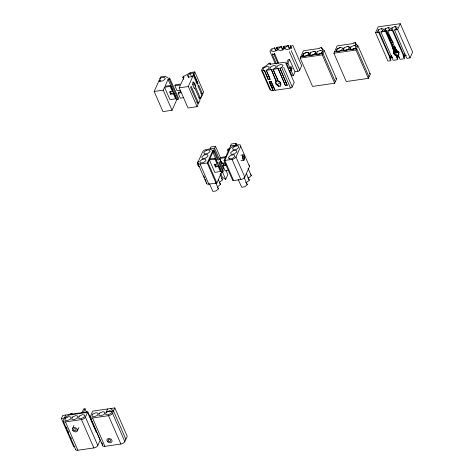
<?xml version="1.0" encoding="UTF-8"?>
<svg xmlns="http://www.w3.org/2000/svg" width="474" height="474" viewBox="0 0 474 474"><rect width="100%" height="100%" fill="white"/><g stroke="black" fill="none" stroke-linecap="round" stroke-linejoin="round"><path stroke-width="0.71" d="M279.909 68.185L287.238 85.391L285.431 85.652L278.09 68.428L276.561 67.995L277.503 65.898L280.721 64.452L282.996 65.104L282.06 67.195L279.909 68.185L287.238 85.391M398.438 51.992C396.294 53.171 393.604 50.493 395.583 48.597M392.958 49.1L392.199 46.493L394.415 51.506L393.918 52.051L394.107 53.1L396.134 55.369L397.864 59.28L397.668 59.677L393.479 60.287L392.982 59.991L380.906 31.959L382.684 31.16L383.59 29.133L381.392 28.505L378.288 29.903L377.381 31.93L378.637 32.291L391.032 60.269L390.837 60.666L387.939 61.087L375.556 32.736L378.169 26.894L400.257 23.7L412.647 52.051L410.034 57.893L407.136 58.308L406.639 58.012L394.564 29.986L396.341 29.187L397.248 27.16L395.049 26.532L391.939 27.93L391.032 29.951L392.294 30.312L404.689 58.296L404.494 58.693L400.311 59.297L399.807 59.001L398.113 55.079L398.812 54.131L398.687 52.94L397.816 51.856L396.465 51.216L394.285 46.191L395.583 47.91M396.134 55.369C394.486 55.156 392.822 52.999 394.25 51.571M195.401 86.801L195.418 86.677A2.678 1.12 81.8 0 0 194.986 83.839A2.678 1.12 81.8 0 0 193.736 82.826L200.626 98.758L202.108 95.446L198.085 86.227L198.618 85.03L202.647 94.249L203.624 92.057L194.832 71.93L190.335 72.581L184.505 76.03L183.302 76.201L182.828 77.268L183.705 79.277M281.829 67.841L290.372 87.874M270.115 79.431L266.151 70.353L268.403 69.174L269.339 67.077L267.063 66.425L263.846 67.871L262.904 69.968L264.439 70.419L268.308 79.691L270.21 79.217M274.476 53.224L278.605 63.22M159.72 79.057L160.704 76.865L165.201 76.213L168.531 78.34L169.733 78.163L169.259 79.229L168.057 79.401L176.849 99.528L172.038 110.282L162.961 111.591L154.168 91.464L159.187 80.248L159.702 81.315L162.878 80.858L165.278 78.808L164.502 77.226L161.332 77.683L159.72 79.057L160.573 81.001M172.038 110.282L163.246 90.149L164.549 87.234L170.172 86.416L170.593 85.492L164.97 86.304L168.057 79.401M171.031 93.337L173.839 92.934L173.425 93.858L170.616 94.267L171.031 93.337L170.219 91.476M170.616 94.267L169.532 91.784L172.34 91.381L172.755 90.451L170.593 85.492M183.835 97.632L180.321 98.136L178.153 93.177L180.967 92.768L179.883 90.291L177.069 90.694L174.9 85.735L175.321 84.805L180.944 83.993L184.031 77.09L182.828 77.268M193.682 82.861L193.191 81.747L192.657 82.944L193.131 84.182A2.678 1.12 81.8 0 0 193.558 87.02A2.678 1.12 81.8 0 0 194.808 88.034L200.087 99.955L198.606 103.273L191.176 86.262L190.637 87.459L198.073 104.47L197.089 106.656L188.012 107.971L179.219 87.838L180.523 84.923L174.9 85.735M164.549 87.234L169.97 99.635L175.593 98.823L176.008 97.893L173.839 92.934M178.153 93.177L178.568 92.246L180.677 91.944M176.849 99.528L178.058 99.356L178.532 98.296L169.733 78.163M197.089 106.656L188.297 86.529L193.315 75.313L197.344 84.526L197.877 83.335L193.333 73.055L190.157 73.511L187.757 75.562L188.622 77.535M193.848 74.116L194.832 71.93M74.939 446.668L73.743 446.84L61.353 418.489L62.71 415.461L87.791 411.835L100.18 440.186L97.804 445.483A3.395 1.695 -23.6 0 1 93.852 447.942L77.866 450.253A3.395 1.695 -23.6 0 1 75.585 449.186M65.702 415.028L63.326 420.325A3.395 1.695 -23.6 0 0 65.477 421.901L77.866 450.253M71.527 414.187L71.882 413.393L70.276 413.624L69.678 414.951L87.554 412.362L96.346 432.495L96.583 431.962M72.481 428.656L73.92 425.439M81.966 412.676L83.631 408.961L85.036 408.76L86.392 411.859M83.371 412.475L85.036 408.76M77.38 430.83L78.82 427.613M198.464 163.791L197.877 162.452L202.611 151.887A3.395 1.695 -23.6 0 1 206.563 149.429L214.58 148.267L219.563 159.673M65.477 421.901L81.463 419.591A3.395 1.695 -23.6 0 0 85.421 417.132L87.791 411.835M206.581 182.84A3.395 1.695 -23.6 0 0 208.827 184.155L216.843 182.994L208.045 162.866L215.469 146.288L210.889 146.952L210 148.931L213.336 151.052M217.584 159.993L214.064 151.941L214.538 150.88L212.53 151.17L207.245 162.979L216.037 183.112M215.415 166.978L215.83 166.054L218.644 165.645L218.23 166.575L215.415 166.978L214.331 164.502L217.145 164.093L214.977 159.134L215.392 158.203L209.769 159.015M217.145 164.093L217.56 163.163L215.392 158.203M228.64 170.344L225.126 170.853L222.958 165.888L225.766 165.485L224.682 163.003L221.873 163.412L219.705 158.446L220.12 157.522L225.743 156.704M107.61 408.967L106.259 411.995L113.47 410.952L125.853 439.303M261.601 70.265L262.602 68.031M270.062 51.358L271.424 48.68M228.213 151.319L227.627 149.98L228.101 148.919L230.109 148.629L224.824 160.437L233.617 180.57M249.04 165.076A3.395 1.695 -23.6 0 1 249.52 166.504L244.785 177.063A3.395 1.695 -23.6 0 1 240.833 179.522L232.817 180.683L224.018 160.556L231.442 143.978L236.022 143.314L236.905 145.34M268.023 64.274L268.426 63.374L270.038 63.143L270.624 64.482M276.449 64.014L272.349 54.623L272.751 53.722M214.977 159.134L209.354 159.945L214.775 172.346L220.398 171.535L220.813 170.604L218.644 165.645M222.958 165.888L223.373 164.964L226.181 164.555M92.525 417.991L108.51 415.68A3.395 1.695 -23.6 0 0 112.462 413.221L114.838 407.924L92.744 411.118L90.374 416.415A3.395 1.695 -23.6 0 0 92.525 417.991L104.908 446.342L120.894 444.031A3.395 1.695 -23.6 0 0 124.852 441.572L127.222 436.276L114.838 407.924M277.474 50.185L276.437 47.376L281.455 46.653L282.907 49.971M270.038 63.143L269.51 64.31L285.342 62.195M277.764 63.113L273.954 54.392L274.357 53.485M216.843 182.994L221.891 171.712M222.484 170.385L223.378 168.394L220.446 161.687M217.258 162.179L221.654 172.246L222.857 172.068L223.331 171.007L219.231 161.616M236.022 143.314L235.134 145.293L229.309 148.741M267.342 77.997L267.81 76.948L269.096 76.367M278.114 85.527L277.971 85.498A2.678 2.032 24.1 0 1 275.75 83.774A2.678 2.032 24.1 0 1 276.289 81.652L271.264 69.417L269.736 68.979L270.672 66.881L273.889 65.436L276.17 66.087L275.228 68.185L272.977 69.37L278.345 81.356A2.678 2.032 24.1 0 1 280.567 83.074A2.678 2.032 24.1 0 1 280.027 85.202L280.407 86.381L278.599 86.641L278.208 85.314L278.599 86.641M289.709 48.935L288.281 45.664L283.262 46.393L284.696 47.039L283.76 49.136L280.543 50.582L278.262 49.93L279.198 47.833L281.455 46.653M268.308 79.691L264.439 70.419M269.173 81.676L273.196 90.558L269.173 81.676L271.075 81.202L275.003 90.291L270.98 81.41M220.617 173.229L222.389 177.282L225.719 179.403L227.852 174.639L226.08 170.593M224.018 160.556L232.041 159.394A3.395 1.695 -23.6 0 0 235.993 156.935L240.721 146.371A3.395 1.695 -23.6 0 0 238.57 144.795L230.554 145.956M290.248 45.759L291.522 46.049L290.586 48.147L287.368 49.592L285.087 48.941L286.029 46.849L288.281 45.664M272.171 89.047L272.639 87.998L273.925 87.423M276.395 81.587L271.264 69.417M290.052 67.764L290.598 69.003L289.762 70.863L291.931 75.822L293.335 75.621L291.166 70.656L292.002 68.801L290.918 66.319L290.082 68.179L288.678 68.38L286.509 63.421L288.174 59.7L289.578 59.499L294.911 71.663L298.087 71.272M277.634 84.941L278.108 83.892L280.679 82.737M290.082 68.179L287.919 63.214L289.578 59.499M285.431 85.652L278.09 68.428M321.674 47.376L321.319 48.17L324.18 50.588L336.57 78.939L334.65 83.228L312.556 86.422L300.172 58.071L303.443 50.759L319.713 48.407L320.069 47.607L321.674 47.376L322.853 50.078M293.335 75.621L295 71.9M292.162 87.026L294.123 82.648M299.663 70.259L301.624 65.886M307.964 55.025L308.87 52.999L306.666 52.371L303.561 53.763L302.655 55.79L303.917 56.151M310.387 52.78L309.481 54.8L310.743 55.162M317.219 51.79L316.199 53.864L318.481 54.516L321.698 53.07L322.634 50.973L320.323 50.392M322.521 51.02L321.615 53.047L319.837 53.846M334.65 83.228L322.261 54.877L324.18 50.588M355.387 42.5L355.032 43.294L357.894 45.711L370.283 74.062L368.363 78.352L346.269 81.546L333.886 53.195L337.156 45.883L353.426 43.531L353.782 42.731L355.387 42.5L356.276 44.526M341.677 50.149L342.69 48.07L340.379 47.495L337.275 48.887L336.368 50.914L337.63 51.275M344.106 47.904L343.2 49.924L344.456 50.285M350.025 48.941L350.932 46.914M368.363 78.352L355.974 50.001L357.894 45.711M410.034 57.893L397.645 29.542L400.257 23.7M389.379 57.816L389.966 56.507L391.773 55.695M389.972 58.936L390.44 57.887L392.371 57.016M390.001 59.238L390.588 57.929L392.395 57.111M393.746 52.442L394.06 51.731M393.693 52.827L393.906 52.146M394.907 50.114L395.482 48.828M393.698 52.964L393.918 52.472M394.024 51.867L394.327 51.536M394.907 50.268L395.488 48.97M393.71 53.094L393.941 52.59M394.913 50.416L395.494 49.112M393.77 53.366L393.971 52.709M395.517 49.249L394.961 50.712L385.113 28.914L388.218 27.522L390.422 28.15L389.515 30.176L387.732 30.976L396.448 51.21L397.526 51.293L397.396 51.577M393.817 53.503L394.054 52.964M395.002 50.854L395.891 48.863M393.87 53.633L394.107 53.1L393.509 51.755M393.93 53.769L394.172 53.23M395.115 51.121L396.009 49.13L395.055 50.991L385.113 28.914L384.207 30.94L385.469 31.302L394.303 51.589M394.001 53.9L394.244 53.366M395.192 51.245L396.08 49.26M394.084 54.03L394.321 53.503M395.275 51.364L396.163 49.385M394.172 54.155L394.404 53.645M395.369 51.476L395.956 50.167M394.273 54.273L394.492 53.781M395.476 51.583L396.057 50.285M394.38 54.392L394.593 53.918M395.594 51.684L396.454 49.752M394.492 54.51L394.694 54.054M395.713 51.773L396.572 49.865M394.611 54.617L394.806 54.19M395.849 51.856L396.412 50.605M394.741 54.717L394.919 54.32M395.986 51.933L396.542 50.7M394.872 54.818L395.038 54.451M396.134 51.998L396.679 50.783M395.014 54.913L395.162 54.581M396.294 52.057L396.821 50.866M396.454 52.104L396.975 50.937M396.62 52.14L397.129 51.002M396.791 52.17L397.283 51.062M396.963 52.187L397.449 51.109M397.325 52.199L397.781 51.186M396.092 55.357L397.242 57.864M397.514 52.187L397.953 51.21M397.816 51.856L397.988 51.459M398.178 52.181L398.385 51.707M396.211 56.833L396.797 55.523L398.604 54.706M398.284 52.3L398.504 51.808M398.551 52.673L398.788 52.146M398.622 52.804L398.865 52.27M398.687 52.94L398.93 52.401M398.741 53.07L398.984 52.537M398.113 55.079L398.877 54.042M396.951 58.296L397.419 57.247L398.711 56.667M398.444 54.8L398.936 53.888M403.036 55.843L403.623 54.534L404.826 53.995M403.629 56.957L404.097 55.908L405.383 55.334M403.658 57.259L404.239 55.95L406.052 55.138M403.783 57.307L404.251 56.258L406.182 55.387M292.103 87.139L290.894 87.968M277.563 78.388C275.981 80.047 277.983 82.488 279.986 81.777M276.342 47.59L277.871 48.028L276.929 50.126L273.711 51.571L271.436 50.919L272.372 48.822L274.636 47.821L275.951 50.677M299.527 70.484L298.555 71.153M193.315 75.313L191.703 76.687L188.534 77.144L187.757 75.562M201.035 96.358L202.108 95.446M220.066 181.921L222.466 179.877L220.108 174.473M218.046 186.436L220.446 184.386L218.384 179.664M215.771 182.828L218.425 188.901L216.026 190.945L212.856 191.407L209.425 183.74M248.05 168.282L251.291 175.706L248.897 177.75L247.624 177.934M246.326 173.466L249.277 180.221L246.877 182.265L245.603 182.449M244.009 177.306L247.256 184.73L244.857 186.774L241.681 187.236L238.256 179.575M262.685 67.966L268.171 64.387M69.915 414.418L64.346 418.056L61.353 418.489M317.142 51.767L320.359 50.321M313.012 54.836L314.789 54.036L315.696 52.01L313.498 51.382M340.415 47.424L337.198 48.869L336.256 50.967L338.537 51.613L341.754 50.167M346.725 49.96L348.503 49.16L349.522 47.086L347.241 46.434L344.023 47.88L343.087 49.977L345.362 50.629L348.58 49.183M353.551 48.97L355.334 48.17L356.347 46.096L354.072 45.445L350.855 46.89L349.913 48.988L352.194 49.64L355.411 48.194M284.933 82.909L286.219 82.328M392.525 57.366L390.594 58.231L390.44 57.887M398.557 56.317L397.271 56.898L397.419 57.247M398.622 56.394L397.413 56.939L385.113 28.914L393.301 42.885M375.556 32.736L378.637 32.291M380.906 31.959L385.469 31.302M387.732 30.976L392.294 30.312M394.564 29.986L397.645 29.542M272.349 54.623L273.954 54.392M300.83 56.596L322.924 53.402L335.308 81.753M334.543 51.719L356.638 48.526L369.021 76.877M300.172 58.071L322.261 54.877M333.886 53.195L355.974 50.001M286.509 63.421L287.919 63.214M264.32 70.371L262.555 70.626L262.566 71.248L271.051 90.67M266.151 70.353L271.169 69.631M272.977 69.37L277.995 68.641M196.088 82.452L197.356 82.269L197.877 83.335M290.598 69.003L292.002 68.801M289.762 70.863L291.166 70.656M154.168 91.464L163.246 90.149M179.219 87.838L188.297 86.529M200.858 93.366L202.125 93.182L202.647 94.249M198.837 97.881L200.105 97.697L200.626 98.758M271.335 90.759L273.225 90.522M275.003 90.291L290.58 88.04M196.817 102.39L198.085 102.206L198.606 103.273M214.064 151.941L212.856 152.113L216.375 160.165M227.627 149.98L228.835 149.808M240.905 155.17L243.097 154.856M219.705 158.446L225.328 157.635M229.298 158.885L232.467 158.423L234.867 156.379L234.097 154.791L230.921 155.253L228.521 157.297L229.298 158.885L228.924 158.12M197.877 162.452A3.395 1.695 -23.6 0 0 200.028 164.028L208.045 162.866M240.982 160.573L243.903 160.153M292.025 45.308L293.11 45.676M354.037 45.516L356.241 46.144M347.211 46.505L349.409 47.133M316.312 53.817L317.574 54.178M369.329 73.257L370.283 74.062M335.616 78.133L336.57 78.939M110.602 408.535L113.47 410.952M394.285 46.191L395.553 47.874M250.521 174.118L251.291 175.706M248.5 178.633L249.277 180.221M246.48 183.142L247.256 184.73M221.696 178.289L222.466 179.877M219.675 182.804L220.446 184.386M217.655 187.313L218.425 188.901M393.574 52.176L394.451 54.166M391.939 27.93L404.239 55.95M378.288 29.903L390.588 57.929M404.097 55.908L404.251 56.258M355.032 43.294L355.624 44.645M293.151 46.191L301.636 65.613M290.538 46.422L291.409 48.419M289.999 45.628L291.143 48.241M291.19 50.576L299.675 69.998M288.186 45.877L289.614 49.148M289.395 51.69L297.879 71.112M283.262 46.393L284.133 48.384M283.168 46.6L284.039 48.597M281.36 46.867L282.812 50.185M285.644 62.959L294.129 82.381M276.437 47.376L277.568 49.971M283.683 67.338L292.168 86.76M274.535 47.868L275.951 51.103M270.044 51.66L275.305 63.712M273.071 69.157L278.007 80.45M266.246 70.146L269.925 78.571M269.807 81.522L272.639 87.998M261.595 70.537L270.079 89.953M240.721 146.371L249.52 166.504M235.993 156.935L244.785 177.063M232.041 159.394L240.833 179.522M193.333 73.055L197.356 82.269M190.157 73.511L191.597 76.806M215.469 146.288L220.481 157.765M222.543 162.487L223.722 165.189M214.538 150.88L218.644 160.271M218.751 162.677L222.857 172.068M222.478 171.979L225.719 179.403M218.23 166.575L220.398 171.535M215.018 164.194L215.83 166.054M169.259 79.229L178.058 99.356M170.172 86.416L172.34 91.381M173.425 93.858L175.593 98.823M200.028 164.028L208.827 184.155M203.743 175.866L204.62 177.88M205.206 179.225L206.089 181.234M197.836 163.4L206.634 183.527M159.187 80.248L159.75 81.546M112.462 413.221L124.852 441.572M108.51 415.68L120.894 444.031M101.874 442.74L102.757 444.766M90.333 417.363L102.716 445.714M85.421 417.132L97.804 445.483M81.463 419.591L93.852 447.942M71.882 413.393L72.469 414.732M66.277 427.08L67.16 429.1M67.752 430.451L68.635 432.478M70.703 437.206L71.29 438.551M63.285 421.279L75.674 449.63M395.049 26.532L396.495 29.862M388.218 27.522L389.675 30.863M381.392 28.505L382.838 31.841M398.148 55.049L399.191 57.585M392.199 46.493L392.958 49.053M194.885 88.128A2.725 2.02 -74.1 0 1 194.15 88.288M192.568 85A2.725 2.02 -74.1 0 1 193.072 83.975M198.091 85.604A2.767 1.386 -23.6 0 1 197.883 85.918M278.232 85.415A2.725 1.221 49.6 0 1 275.868 81.67M276.004 81.439A2.725 1.221 49.6 0 1 276.413 81.261M280.993 83.969A2.725 2.358 -26 0 1 280.098 85.142M199.329 166.546A2.678 1.12 81.8 0 1 197.605 164.016A2.678 1.12 81.8 0 1 198.683 161.397M221.559 161.853A1.339 0.557 81.8 0 1 220.754 161.723A1.339 0.557 81.8 0 1 220.582 159.851M221.583 161.96A1.339 0.557 81.8 0 1 220.925 161.64A1.339 0.557 81.8 0 1 220.647 160.165M104.908 446.342A3.395 1.695 -23.6 0 1 102.627 445.276M65.738 418.015L64.802 420.112L67.077 420.764L70.294 419.318L71.236 417.221L68.955 416.569L65.738 418.015M72.563 417.025L71.627 419.123L73.908 419.774L77.126 418.329L78.062 416.231L75.781 415.579L72.563 417.025M79.395 416.042L78.459 418.139L80.734 418.791L83.951 417.339L84.893 415.248L82.612 414.596L79.395 416.042M92.78 414.104L91.843 416.202L94.125 416.853L97.342 415.408L98.278 413.31L95.997 412.658L92.78 414.104M99.611 413.115L98.669 415.212L100.95 415.864L104.167 414.418L105.104 412.321L102.828 411.669L99.611 413.115M106.437 412.131L105.501 414.223L107.782 414.874L110.999 413.429L111.935 411.331L109.654 410.685L106.437 412.131M303.484 53.746L302.542 55.843L304.823 56.489L308.041 55.043L308.977 52.946L306.702 52.3L303.484 53.746M310.31 52.756L309.374 54.854L311.649 55.505L314.866 54.06L315.808 51.962L313.527 51.31L310.31 52.756M206.131 150.394L203.731 152.444L204.507 154.026L207.683 153.57L210.083 151.526L209.307 149.938L206.131 150.394M204.116 154.909L201.717 156.953L202.487 158.541L205.663 158.085L208.062 156.035L207.286 154.453L204.116 154.909M202.096 159.424L199.696 161.468L200.466 163.056L203.642 162.594L206.042 160.55L205.266 158.962L202.096 159.424M234.962 146.229L232.562 148.273L233.332 149.861L236.508 149.399L238.908 147.355L238.132 145.767L234.962 146.229M232.941 150.738L230.542 152.782L231.318 154.37L234.488 153.914L236.887 151.87L236.117 150.282L232.941 150.738M242.996 156.965A1.339 0.557 81.8 0 0 243.743 158.926A1.339 0.557 81.8 0 0 243.968 156.906A1.339 0.557 81.8 0 0 242.996 156.965M242.362 156.213A2.678 1.12 81.8 0 0 243.832 160.159A2.678 1.12 81.8 0 0 244.306 156.142A2.678 1.12 81.8 0 0 242.362 156.213M107.432 441.537A2.678 2.032 24.1 0 0 111.864 441.792A2.678 2.032 24.1 0 0 109.121 438.444A2.678 2.032 24.1 0 0 107.432 441.537M73.92 430.226A1.339 1.019 24.1 0 0 76.13 430.333A1.339 1.019 24.1 0 0 74.744 428.668A1.339 1.019 24.1 0 0 73.92 430.226M72.895 430.688A2.678 2.032 24.1 0 0 77.321 430.943A2.678 2.032 24.1 0 0 74.578 427.589A2.678 2.032 24.1 0 0 72.895 430.688M108.356 440.956A1.339 1.019 24.1 0 0 110.566 441.063A1.339 1.019 24.1 0 0 109.174 439.392A1.339 1.019 24.1 0 0 108.356 440.956"/></g></svg>
